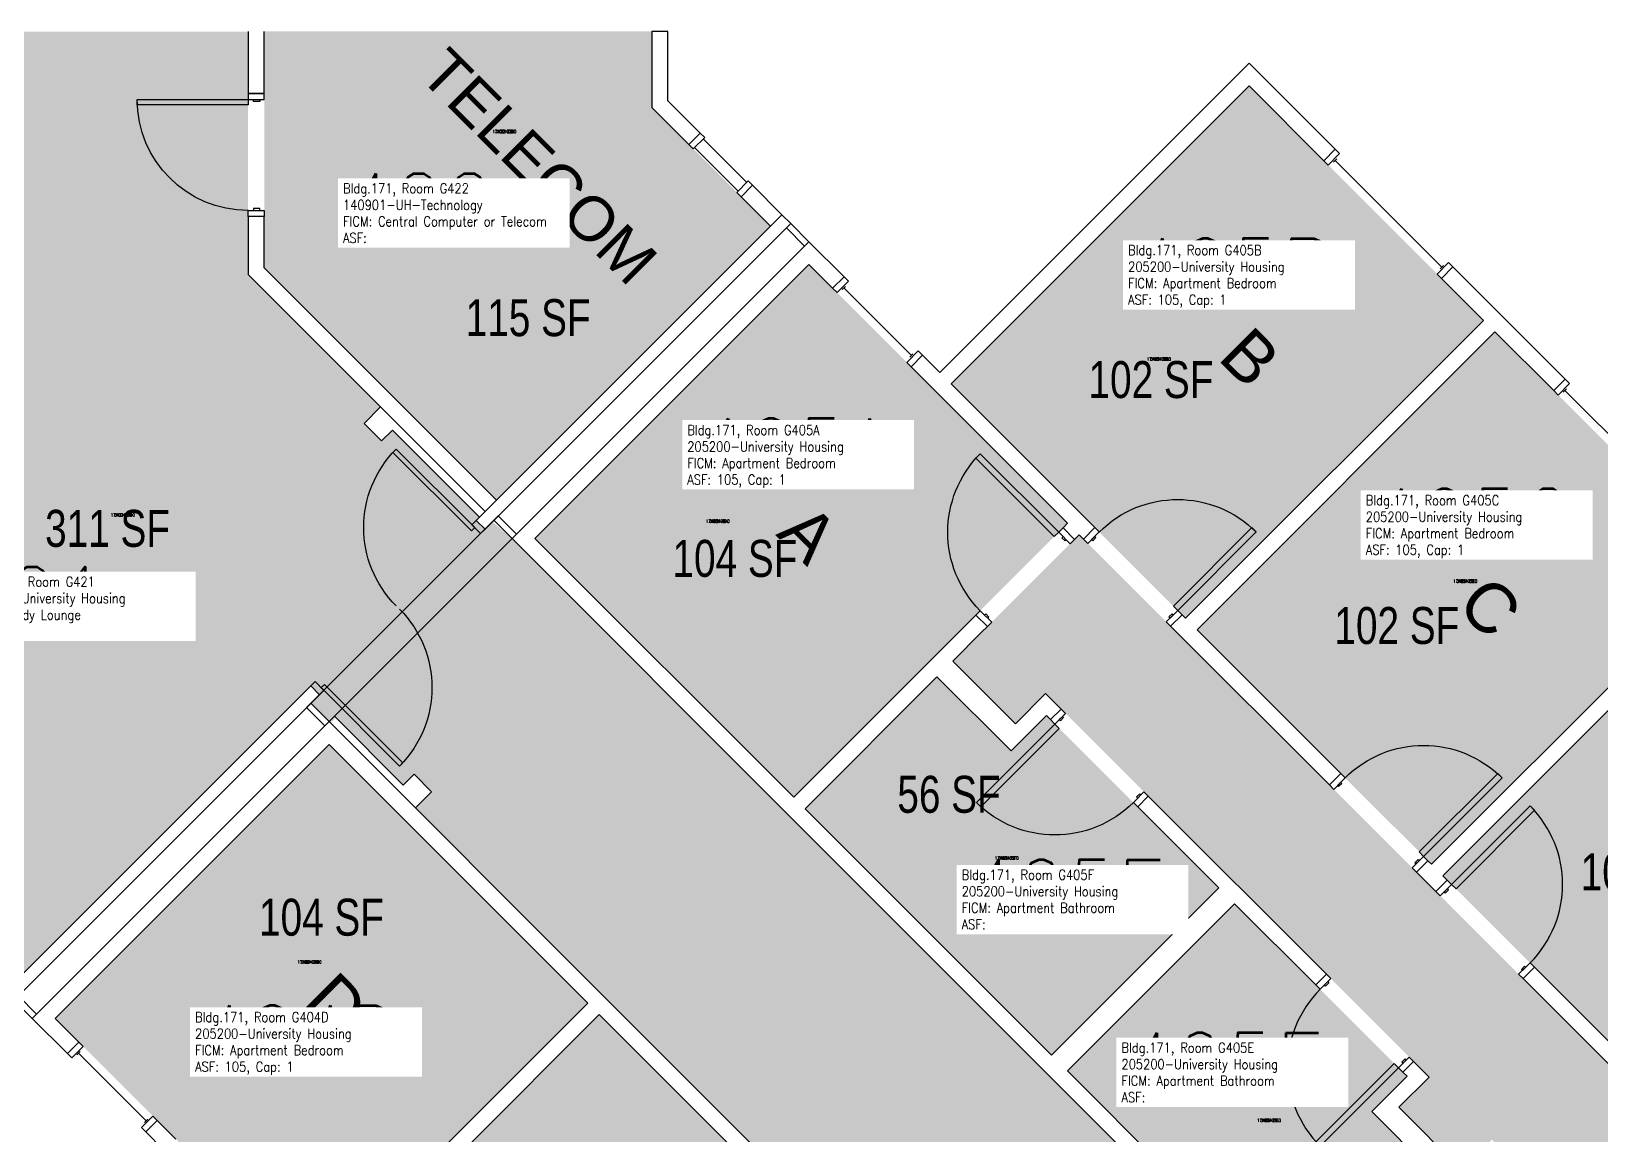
# Model space of a CAD drawing. Header units: inches. Extents: x 1062 to 4030, y -1482 to 1605.
# Drawn here: x 1331 to 1840, y -295 to 63 of the extents above; entities that cross this region are included whole.
import ezdxf
from ezdxf.enums import TextEntityAlignment as Align

# ---------------------------------------------------------------- set-up
doc = ezdxf.new("R2010")
doc.units = ezdxf.units.IN
doc.header["$LTSCALE"] = 192
doc.header["$MEASUREMENT"] = 0
for name, color, linetype in [('A-AREA-IDEN', 1, 'Continuous'), ('A-DOOR', 2, 'Continuous'), ('A-GLAZ', 1, 'Continuous'), ('A-IDEN-RNUM', 7, 'Continuous'), ('A-IDEN-SNUM', 4, 'Continuous'), ('A-IDEN-VNUM', 4, 'Continuous'), ('A-WALL', 5, 'Continuous'), ('AREA-TEXT', 3, 'Continuous'), ('Rooms-Category-Color', 7, 'Continuous'), ('Rooms-College-Color', 7, 'Continuous'), ('Rooms-Department-Color', 7, 'Continuous'), ('Rooms-Division-Color', 7, 'Continuous'), ('Rooms-Information', 7, 'Continuous')]:
    doc.layers.add(name, color=color, linetype=linetype)
doc.styles.add('AREA', font='arial.ttf', dxfattribs={"width": 0.75, "height": 12})
doc.styles.add('Dimstyle', font='arial.ttf')
doc.styles.add('ROOMSNUMBER', font='txt.shx', dxfattribs={"height": 0.03})
doc.styles.add('ROOMVNUMBER', font='simplex.shx', dxfattribs={"width": 0.85})
doc.styles.get("Standard").update_dxf_attribs({"font": 'arial.ttf'})

msp = doc.modelspace()

# ---------------------------------------------------------------- hatches: boundary and pattern name
h = msp.add_hatch()
h.set_pattern_fill('ANSI31', color=256, angle=-45, style=0)
h.set_pattern_definition([(9e-12, (1905.23926, 400.304), (-2e-14, 0.125), [])])
h.paths.add_polyline_path([(1726.71, -247), (1768.24, -288.53), (1761.73, -295.04), (1720.2, -253.51)], flags=9)
at = {"layer": 'Rooms-Category-Color', "true_color": 0x728ef3}
for points in [[(1324.02, 62.57), (1401.06, 62.57), (1401.06, -16.3), (1444.04, -59.28), (1438.73, -64.58), (1444.39, -70.24), (1447.93, -66.7), (1476.21, -94.99), (1475.15, -96.05), (1477.98, -98.88), (1480.03, -96.81), (1480.33, -96.51), (1486.73, -101.97), (1514.75, -129.99), (1460.61, -184.13), (1454.95, -178.47), (1451.42, -182.01), (1429.5, -160.09), (1427.77, -161.81), (1427.33, -161.37), (1421.41, -155.45), (1424.24, -152.62), (1421.41, -149.79), (1325.95, -245.25), (1205.96, -125.26), (1324.02, -7.2)], [(1802, -31.16), (1725.9, 44.94), (1629.2, -51.76), (1705.32, -127.86), (1801.7, -31.48)], [(1494.15, -101.97), (1583.06, -13.04), (1667.03, -97.01), (1578.11, -185.93)], [(1805.71, -34.87), (1881.82, -110.98), (1785.14, -207.67), (1709.02, -131.57), (1805.41, -35.2)], [(2046.58, -305.44), (1950.77, -209.63), (1865.21, -295.19), (1670.75, -100.73), (1629.74, -141.75), (1650.07, -162.07), (1659.88, -152.26), (1784.36, -276.74), (1774.54, -286.55), (1794.87, -306.88), (1804.69, -297.07), (1827.1, -319.48), (1817.47, -329.12), (1813.75, -325.4), (1818.26, -320.9), (1803.27, -305.91), (1768.36, -340.82), (1783.35, -355.81), (1789.71, -349.45), (1793.42, -353.16), (1787.06, -359.52), (1830.28, -402.74), (1894.28, -338.75), (1943.87, -388.35), (1954.22, -378.01), (1964.11, -387.91)], [(1885.53, -114.69), (1961.9, -191.06), (1865.2, -287.75), (1788.83, -211.39), (1885.23, -115.01)], [(1660.15, -159.42), (1716.1, -215.38), (1661.83, -269.65), (1581.84, -189.65), (1624.61, -146.86), (1648.65, -170.9)], [(1427.34, -168.8), (1338.41, -257.71), (1422.38, -341.68), (1511.3, -252.76)], [(1666.96, -274.78), (1746.96, -354.78), (1789.74, -312), (1765.7, -287.95), (1777.19, -276.46), (1721.23, -220.5)], [(1484.79, -334.79), (1540.75, -390.75), (1595.02, -336.48), (1515.02, -256.48), (1472.23, -299.25), (1496.28, -323.3)]]:
    msp.add_hatch(color=171, dxfattribs=at).paths.add_polyline_path(points)
at = {"layer": 'Rooms-Category-Color', "true_color": 0xe3c5e1}
msp.add_hatch(color=254, dxfattribs=at).paths.add_polyline_path([(1406.31, 62.63), (1406.31, -14.13), (1481.69, -89.51), (1570.61, -0.59), (1532.06, 37.96), (1532.06, 62.63)])
at = {"layer": 'Rooms-Category-Color', "true_color": 0xadadad}
msp.add_hatch(color=253, dxfattribs=at).paths.add_polyline_path([(1455.35, -189.39), (1460.61, -184.13), (1514.75, -129.99), (1746.97, -362.21), (1764.65, -344.53), (1822.86, -402.74), (1805.18, -420.42), (1892.5, -507.74), (1910.18, -490.06), (1951.98, -531.87), (1934.31, -549.55), (2432.22, -1047.46), (2389.79, -1089.89), (2369.99, -1070.09), (2352.98, -1087.11), (2346.3, -1080.38), (1874.91, -608.94), (1857.23, -626.62), (1815.42, -584.81), (1833.1, -567.14), (1745.78, -479.82), (1728.1, -497.5), (1669.89, -439.28), (1687.57, -421.61)])
at = {"layer": 'Rooms-College-Color', "true_color": 0xadadad}
for points in [[(1324.02, 62.57), (1401.06, 62.57), (1401.06, -16.3), (1444.04, -59.28), (1438.73, -64.58), (1444.39, -70.24), (1447.93, -66.7), (1476.21, -94.99), (1475.15, -96.05), (1477.98, -98.88), (1480.03, -96.81), (1480.33, -96.51), (1486.73, -101.97), (1514.75, -129.99), (1460.61, -184.13), (1454.95, -178.47), (1451.42, -182.01), (1429.5, -160.09), (1427.77, -161.81), (1427.33, -161.37), (1421.41, -155.45), (1424.24, -152.62), (1421.41, -149.79), (1325.95, -245.25), (1205.96, -125.26), (1324.02, -7.2)], [(1406.31, 62.63), (1406.31, -14.13), (1481.69, -89.51), (1570.61, -0.59), (1532.06, 37.96), (1532.06, 62.63)], [(1802, -31.16), (1725.9, 44.94), (1629.2, -51.76), (1705.32, -127.86), (1801.7, -31.48)], [(1494.15, -101.97), (1583.06, -13.04), (1667.03, -97.01), (1578.11, -185.93)], [(1805.71, -34.87), (1881.82, -110.98), (1785.14, -207.67), (1709.02, -131.57), (1805.41, -35.2)], [(2046.58, -305.44), (1950.77, -209.63), (1865.21, -295.19), (1670.75, -100.73), (1629.74, -141.75), (1650.07, -162.07), (1659.88, -152.26), (1784.36, -276.74), (1774.54, -286.55), (1794.87, -306.88), (1804.69, -297.07), (1827.1, -319.48), (1817.47, -329.12), (1813.75, -325.4), (1818.26, -320.9), (1803.27, -305.91), (1768.36, -340.82), (1783.35, -355.81), (1789.71, -349.45), (1793.42, -353.16), (1787.06, -359.52), (1830.28, -402.74), (1894.28, -338.75), (1943.87, -388.35), (1954.22, -378.01), (1964.11, -387.91)], [(1885.53, -114.69), (1961.9, -191.06), (1865.2, -287.75), (1788.83, -211.39), (1885.23, -115.01)], [(1455.35, -189.39), (1460.61, -184.13), (1514.75, -129.99), (1746.97, -362.21), (1764.65, -344.53), (1822.86, -402.74), (1805.18, -420.42), (1892.5, -507.74), (1910.18, -490.06), (1951.98, -531.87), (1934.31, -549.55), (2432.22, -1047.46), (2389.79, -1089.89), (2369.99, -1070.09), (2352.98, -1087.11), (2346.3, -1080.38), (1874.91, -608.94), (1857.23, -626.62), (1815.42, -584.81), (1833.1, -567.14), (1745.78, -479.82), (1728.1, -497.5), (1669.89, -439.28), (1687.57, -421.61)], [(1660.15, -159.42), (1716.1, -215.38), (1661.83, -269.65), (1581.84, -189.65), (1624.61, -146.86), (1648.65, -170.9)], [(1427.34, -168.8), (1338.41, -257.71), (1422.38, -341.68), (1511.3, -252.76)], [(1666.96, -274.78), (1746.96, -354.78), (1789.74, -312), (1765.7, -287.95), (1777.19, -276.46), (1721.23, -220.5)], [(1484.79, -334.79), (1540.75, -390.75), (1595.02, -336.48), (1515.02, -256.48), (1472.23, -299.25), (1496.28, -323.3)]]:
    msp.add_hatch(color=253, dxfattribs=at).paths.add_polyline_path(points)
at = {"layer": 'Rooms-Department-Color', "true_color": 0x604aed}
for points in [[(1324.02, 62.57), (1401.06, 62.57), (1401.06, -16.3), (1444.04, -59.28), (1438.73, -64.58), (1444.39, -70.24), (1447.93, -66.7), (1476.21, -94.99), (1475.15, -96.05), (1477.98, -98.88), (1480.03, -96.81), (1480.33, -96.51), (1486.73, -101.97), (1514.75, -129.99), (1460.61, -184.13), (1454.95, -178.47), (1451.42, -182.01), (1429.5, -160.09), (1427.77, -161.81), (1427.33, -161.37), (1421.41, -155.45), (1424.24, -152.62), (1421.41, -149.79), (1325.95, -245.25), (1205.96, -125.26), (1324.02, -7.2)], [(1406.31, 62.63), (1406.31, -14.13), (1481.69, -89.51), (1570.61, -0.59), (1532.06, 37.96), (1532.06, 62.63)], [(1802, -31.16), (1725.9, 44.94), (1629.2, -51.76), (1705.32, -127.86), (1801.7, -31.48)], [(1494.15, -101.97), (1583.06, -13.04), (1667.03, -97.01), (1578.11, -185.93)], [(1805.71, -34.87), (1881.82, -110.98), (1785.14, -207.67), (1709.02, -131.57), (1805.41, -35.2)], [(2046.58, -305.44), (1950.77, -209.63), (1865.21, -295.19), (1670.75, -100.73), (1629.74, -141.75), (1650.07, -162.07), (1659.88, -152.26), (1784.36, -276.74), (1774.54, -286.55), (1794.87, -306.88), (1804.69, -297.07), (1827.1, -319.48), (1817.47, -329.12), (1813.75, -325.4), (1818.26, -320.9), (1803.27, -305.91), (1768.36, -340.82), (1783.35, -355.81), (1789.71, -349.45), (1793.42, -353.16), (1787.06, -359.52), (1830.28, -402.74), (1894.28, -338.75), (1943.87, -388.35), (1954.22, -378.01), (1964.11, -387.91)], [(1885.53, -114.69), (1961.9, -191.06), (1865.2, -287.75), (1788.83, -211.39), (1885.23, -115.01)], [(1660.15, -159.42), (1716.1, -215.38), (1661.83, -269.65), (1581.84, -189.65), (1624.61, -146.86), (1648.65, -170.9)], [(1427.34, -168.8), (1338.41, -257.71), (1422.38, -341.68), (1511.3, -252.76)], [(1666.96, -274.78), (1746.96, -354.78), (1789.74, -312), (1765.7, -287.95), (1777.19, -276.46), (1721.23, -220.5)], [(1484.79, -334.79), (1540.75, -390.75), (1595.02, -336.48), (1515.02, -256.48), (1472.23, -299.25), (1496.28, -323.3)]]:
    msp.add_hatch(color=173, dxfattribs=at).paths.add_polyline_path(points)
at = {"layer": 'Rooms-Department-Color', "true_color": 0xacacac}
msp.add_hatch(color=253, dxfattribs=at).paths.add_polyline_path([(1455.35, -189.39), (1460.61, -184.13), (1514.75, -129.99), (1746.97, -362.21), (1764.65, -344.53), (1822.86, -402.74), (1805.18, -420.42), (1892.5, -507.74), (1910.18, -490.06), (1951.98, -531.87), (1934.31, -549.55), (2432.22, -1047.46), (2389.79, -1089.89), (2369.99, -1070.09), (2352.98, -1087.11), (2346.3, -1080.38), (1874.91, -608.94), (1857.23, -626.62), (1815.42, -584.81), (1833.1, -567.14), (1745.78, -479.82), (1728.1, -497.5), (1669.89, -439.28), (1687.57, -421.61)])
at = {"layer": 'Rooms-Division-Color', "true_color": 0x604aed}
for points in [[(1324.02, 62.57), (1401.06, 62.57), (1401.06, -16.3), (1444.04, -59.28), (1438.73, -64.58), (1444.39, -70.24), (1447.93, -66.7), (1476.21, -94.99), (1475.15, -96.05), (1477.98, -98.88), (1480.03, -96.81), (1480.33, -96.51), (1486.73, -101.97), (1514.75, -129.99), (1460.61, -184.13), (1454.95, -178.47), (1451.42, -182.01), (1429.5, -160.09), (1427.77, -161.81), (1427.33, -161.37), (1421.41, -155.45), (1424.24, -152.62), (1421.41, -149.79), (1325.95, -245.25), (1205.96, -125.26), (1324.02, -7.2)], [(1406.31, 62.63), (1406.31, -14.13), (1481.69, -89.51), (1570.61, -0.59), (1532.06, 37.96), (1532.06, 62.63)], [(1802, -31.16), (1725.9, 44.94), (1629.2, -51.76), (1705.32, -127.86), (1801.7, -31.48)], [(1494.15, -101.97), (1583.06, -13.04), (1667.03, -97.01), (1578.11, -185.93)], [(1805.71, -34.87), (1881.82, -110.98), (1785.14, -207.67), (1709.02, -131.57), (1805.41, -35.2)], [(2046.58, -305.44), (1950.77, -209.63), (1865.21, -295.19), (1670.75, -100.73), (1629.74, -141.75), (1650.07, -162.07), (1659.88, -152.26), (1784.36, -276.74), (1774.54, -286.55), (1794.87, -306.88), (1804.69, -297.07), (1827.1, -319.48), (1817.47, -329.12), (1813.75, -325.4), (1818.26, -320.9), (1803.27, -305.91), (1768.36, -340.82), (1783.35, -355.81), (1789.71, -349.45), (1793.42, -353.16), (1787.06, -359.52), (1830.28, -402.74), (1894.28, -338.75), (1943.87, -388.35), (1954.22, -378.01), (1964.11, -387.91)], [(1885.53, -114.69), (1961.9, -191.06), (1865.2, -287.75), (1788.83, -211.39), (1885.23, -115.01)], [(1660.15, -159.42), (1716.1, -215.38), (1661.83, -269.65), (1581.84, -189.65), (1624.61, -146.86), (1648.65, -170.9)], [(1427.34, -168.8), (1338.41, -257.71), (1422.38, -341.68), (1511.3, -252.76)], [(1666.96, -274.78), (1746.96, -354.78), (1789.74, -312), (1765.7, -287.95), (1777.19, -276.46), (1721.23, -220.5)], [(1484.79, -334.79), (1540.75, -390.75), (1595.02, -336.48), (1515.02, -256.48), (1472.23, -299.25), (1496.28, -323.3)]]:
    msp.add_hatch(color=173, dxfattribs=at).paths.add_polyline_path(points)
at = {"layer": 'Rooms-Division-Color', "true_color": 0xadadad}
msp.add_hatch(color=253, dxfattribs=at).paths.add_polyline_path([(1455.35, -189.39), (1460.61, -184.13), (1514.75, -129.99), (1746.97, -362.21), (1764.65, -344.53), (1822.86, -402.74), (1805.18, -420.42), (1892.5, -507.74), (1910.18, -490.06), (1951.98, -531.87), (1934.31, -549.55), (2432.22, -1047.46), (2389.79, -1089.89), (2369.99, -1070.09), (2352.98, -1087.11), (2346.3, -1080.38), (1874.91, -608.94), (1857.23, -626.62), (1815.42, -584.81), (1833.1, -567.14), (1745.78, -479.82), (1728.1, -497.5), (1669.89, -439.28), (1687.57, -421.61)])

# ---------------------------------------------------------------- linework, layer by layer
at = {"layer": 'A-DOOR'}
for points in [[(1406.31, 40.51), (1406.31, 42.51), (1401.06, 42.51), (1401.06, 40.51)], [(1401.06, 40.51), (1401.06, 38.76), (1365.06, 38.76), (1365.06, 40.51)], [(1404.81, 40.51), (1404.81, 39.89), (1402.81, 39.89), (1402.81, 40.51)], [(1404.81, 4.51), (1404.81, 5.14), (1402.81, 5.14), (1402.81, 4.51)], [(1406.31, 4.51), (1406.31, 2.51), (1401.06, 2.51), (1401.06, 4.51)], [(1474.58, -98.39), (1473.52, -99.45), (1448.06, -74), (1449.12, -72.94)], [(1664.13, -99.94), (1662.71, -101.35), (1637.26, -75.9), (1638.67, -74.48)], [(1425.92, -162.78), (1488.14, -100.56), (1482.22, -94.64), (1420, -156.86)], [(1476.52, -100.34), (1477.94, -98.92), (1475.11, -96.09), (1473.69, -97.51)], [(1667.84, -103.65), (1669.25, -102.24), (1665.54, -98.52), (1664.13, -99.94)], [(1666.6, -102.41), (1666.25, -102.77), (1665.19, -101.71), (1665.54, -101.35)], [(1673.58, -103.56), (1672.17, -102.15), (1675.88, -98.44), (1677.3, -99.85)], [(1674.82, -102.33), (1675.17, -102.68), (1676.23, -101.62), (1675.88, -101.26)], [(1702.75, -125.31), (1701.34, -123.89), (1726.79, -98.44), (1728.21, -99.85)], [(1642.38, -129.11), (1640.97, -130.52), (1637.26, -126.81), (1638.67, -125.39)], [(1641.15, -127.87), (1641.5, -127.51), (1640.44, -126.45), (1640.08, -126.81)], [(1699.04, -129.02), (1700.45, -130.43), (1704.17, -126.72), (1702.75, -125.31)], [(1700.28, -127.78), (1699.92, -127.43), (1700.98, -126.37), (1701.34, -126.72)], [(1425.61, -151.25), (1424.2, -152.66), (1421.37, -149.83), (1422.78, -148.42)], [(1424.73, -150.36), (1425.79, -149.3), (1451.24, -174.76), (1450.18, -175.82)], [(1666.35, -158.73), (1664.93, -157.31), (1661.49, -160.76), (1662.9, -162.18)], [(1662.9, -162.18), (1664.31, -163.59), (1638.86, -189.05), (1637.44, -187.63)], [(1665.37, -159.7), (1665.73, -160.05), (1664.67, -161.12), (1664.31, -160.76)], [(1753.4, -183.38), (1751.98, -181.96), (1755.7, -178.25), (1757.11, -179.67)], [(1782.57, -205.12), (1781.15, -203.71), (1806.61, -178.25), (1808.02, -179.67)], [(1754.63, -182.14), (1754.99, -182.49), (1756.05, -181.43), (1755.7, -181.08)], [(1691.8, -184.18), (1693.22, -185.6), (1689.77, -189.05), (1688.36, -187.63)], [(1690.83, -185.16), (1690.48, -184.8), (1689.42, -185.86), (1689.77, -186.22)], [(1791.67, -214.22), (1793.08, -215.64), (1818.54, -190.18), (1817.13, -188.77)], [(1778.85, -208.83), (1780.27, -210.25), (1783.98, -206.54), (1782.57, -205.12)], [(1780.09, -207.6), (1779.74, -207.24), (1780.8, -206.18), (1781.15, -206.54)], [(1787.96, -217.94), (1786.54, -216.52), (1790.26, -212.81), (1791.67, -214.22)], [(1789.19, -216.7), (1789.55, -217.05), (1790.61, -215.99), (1790.26, -215.64)], [(1752.44, -244.82), (1751.02, -243.4), (1747.58, -246.85), (1748.99, -248.27)], [(1813.41, -243.39), (1814.83, -244.81), (1818.54, -241.09), (1817.13, -239.68)], [(1814.65, -242.16), (1814.3, -241.8), (1815.36, -240.74), (1815.71, -241.09)], [(1751.46, -245.79), (1751.82, -246.14), (1750.76, -247.21), (1750.4, -246.85)], [(1774.45, -273.72), (1773.03, -272.31), (1747.58, -297.76), (1748.99, -299.18)], [(1777.89, -270.27), (1779.31, -271.69), (1775.86, -275.14), (1774.45, -273.72)], [(1776.92, -271.25), (1776.57, -270.89), (1775.51, -271.95), (1775.86, -272.31)]]:
    msp.add_lwpolyline(points, close=True, dxfattribs=at)
for points in [[(1583.07, -5.63), (1577.15, 0.29), (1577.15, 0.29), (1575.74, -1.12), (1581.66, -7.04), (1583.07, -5.63)], [(1488.14, -100.56), (1482.22, -94.64), (1482.22, -94.64), (1480.81, -96.05), (1486.73, -101.97), (1488.14, -100.56)], [(1427.33, -161.37), (1421.41, -155.45), (1421.41, -155.45), (1420, -156.86), (1425.92, -162.78), (1427.33, -161.37)], [(1332.4, -256.3), (1326.48, -250.38), (1326.48, -250.38), (1325.07, -251.79), (1330.99, -257.71), (1332.4, -256.3)]]:
    msp.add_lwpolyline(points, dxfattribs=at)
at = {"layer": 'A-DOOR', "extrusion": (0, 0, -1)}
for centre, start, end in [((-1401.06, 40.51), 270, 360), ((-1474.58, -98.39), 315, 45), ((-1664.13, -99.94), 315, 45), ((-1702.75, -125.31), 45, 135), ((-1424.73, -150.36), 135, 225), ((-1782.57, -205.12), 45, 135), ((-1662.9, -162.18), 225, 315)]:
    msp.add_arc(centre, 36, start, end, dxfattribs=at)
at = {"layer": 'A-DOOR'}
for centre, start, end in [((1791.67, -214.22), 315, 45), ((1774.45, -273.72), 135, 225)]:
    msp.add_arc(centre, 36, start, end, dxfattribs=at)
at = {"layer": 'A-GLAZ'}
for p, q in [((1562.93, 13.63), (1548.78, 27.78)), ((1560.1, 10.81), (1545.96, 24.95)), ((1753.29, 20.2), (1754.35, 21.26)), ((1788.47, -13.92), (1753.82, 20.73)), ((1787.94, -14.45), (1789, -13.39)), ((1593.86, -21.19), (1594.92, -20.13)), ((1616.31, -42.58), (1594.39, -20.66)), ((1615.78, -43.11), (1616.84, -42.05)), ((1827.91, -54.42), (1828.97, -53.36)), ((1863.09, -88.54), (1828.44, -53.89)), ((1346.55, -268.5), (1345.49, -269.56)), ((1367.94, -290.95), (1346.02, -269.03)), ((1368.47, -290.42), (1367.41, -291.48))]:
    msp.add_line(p, q, dxfattribs=at)
for points in [[(1549.23, 28.22), (1547.81, 29.63), (1544.1, 25.92), (1545.51, 24.51)], [(1755.32, 22.94), (1753.91, 24.35), (1750.2, 20.64), (1751.61, 19.23)], [(1563.37, 14.08), (1564.78, 12.66), (1561.07, 8.95), (1559.66, 10.36)], [(1790.68, -12.42), (1792.09, -13.83), (1788.38, -17.54), (1786.97, -16.13)], [(1595.89, -18.45), (1594.48, -17.04), (1590.77, -20.75), (1592.18, -22.16)], [(1618.52, -41.08), (1619.94, -42.49), (1616.22, -46.2), (1614.81, -44.79)], [(1829.94, -51.68), (1828.53, -50.26), (1824.82, -53.98), (1826.23, -55.39)], [(1343.81, -270.53), (1342.4, -269.12), (1346.11, -265.41), (1347.52, -266.82)], [(1366.44, -293.16), (1367.85, -294.57), (1371.56, -290.86), (1370.15, -289.45)]]:
    msp.add_lwpolyline(points, close=True, dxfattribs=at)
at = {"layer": 'A-WALL'}
for p, q in [((1401.06, 62.62), (1401.06, 42.51)), ((1406.31, 42.51), (1406.31, 62.62)), ((1537.31, 62.62), (1532.06, 62.62)), ((1532.06, 62.62), (1532.06, 37.96)), ((1537.31, 40.13), (1537.31, 62.62)), ((1725.91, 52.35), (1625.5, -48.05)), ((1753.91, 24.35), (1725.91, 52.35)), ((1401.06, 42.51), (1406.31, 42.51)), ((1629.21, -51.77), (1725.91, 44.93)), ((1725.91, 44.93), (1750.2, 20.64)), ((1532.06, 37.96), (1544.1, 25.92)), ((1547.81, 29.63), (1537.31, 40.13)), ((1544.1, 25.92), (1547.81, 29.63)), ((1750.2, 20.64), (1753.91, 24.35)), ((1564.78, 12.66), (1561.07, 8.95)), ((1574.32, 3.12), (1564.78, 12.66)), ((1561.07, 8.95), (1570.61, -0.59)), ((1406.31, 2.51), (1401.06, 2.51)), ((1401.06, 2.51), (1401.06, -16.31)), ((1406.31, -14.13), (1406.31, 2.51)), ((1574.32, 3.12), (1475.11, -96.09)), ((1477.94, -98.92), (1577.15, 0.29)), ((1570.61, -0.59), (1574.32, 3.12)), ((1577.15, 0.29), (1574.32, 3.12)), ((1583.07, -5.63), (1486.73, -101.97)), ((1594.48, -17.04), (1583.07, -5.63)), ((1481.69, -89.51), (1406.31, -14.13)), ((1494.15, -101.97), (1583.07, -13.05)), ((1583.07, -13.05), (1590.77, -20.75)), ((1792.09, -13.83), (1788.38, -17.54)), ((1828.53, -50.26), (1792.09, -13.83)), ((1401.06, -16.31), (1477.98, -93.22)), ((1590.77, -20.75), (1594.48, -17.04)), ((1788.38, -17.54), (1802.01, -31.17)), ((1802.01, -31.17), (1705.31, -127.87)), ((1709.03, -131.58), (1805.72, -34.88)), ((1805.72, -34.88), (1824.82, -53.98)), ((1619.94, -42.49), (1616.22, -46.2)), ((1625.5, -48.05), (1619.94, -42.49)), ((1616.22, -46.2), (1622.23, -52.21)), ((1824.82, -53.98), (1828.53, -50.26)), ((1622.23, -52.21), (1667.04, -97.02)), ((1675.88, -98.44), (1629.21, -51.77)), ((1477.98, -93.22), (1481.69, -89.51)), ((1475.11, -96.09), (1477.94, -98.92)), ((1667.04, -97.02), (1665.54, -98.52)), ((1665.54, -98.52), (1669.25, -102.24)), ((1669.25, -102.24), (1670.75, -100.73)), ((1670.75, -100.73), (1672.17, -102.15)), ((1672.17, -102.15), (1675.88, -98.44)), ((1486.73, -101.97), (1577.68, -192.92)), ((1578.12, -185.94), (1494.15, -101.97)), ((1881.83, -110.99), (1785.13, -207.68)), ((1788.84, -211.4), (1885.54, -114.7)), ((1637.26, -126.81), (1635.4, -128.66)), ((1640.97, -130.52), (1637.26, -126.81)), ((1704.17, -126.72), (1700.45, -130.43)), ((1705.31, -127.87), (1704.17, -126.72)), ((1635.4, -128.66), (1578.12, -185.94)), ((1629.74, -141.75), (1639.11, -132.38)), ((1639.11, -132.38), (1640.97, -130.52)), ((1700.45, -130.43), (1751.98, -181.96)), ((1755.7, -178.25), (1709.03, -131.58)), ((1650.07, -162.08), (1629.74, -141.75)), ((1581.84, -189.65), (1624.62, -146.87)), ((1624.62, -146.87), (1648.66, -170.91)), ((1421.37, -149.83), (1322.24, -248.96)), ((1325.07, -251.79), (1424.2, -152.66)), ((1424.2, -152.66), (1421.37, -149.83)), ((1659.88, -152.26), (1650.07, -162.08)), ((1664.93, -157.31), (1659.88, -152.26)), ((1661.49, -160.76), (1664.93, -157.31)), ((1330.99, -257.71), (1427.33, -161.37)), ((1427.33, -161.37), (1518.28, -252.32)), ((1648.66, -170.91), (1660.15, -159.42)), ((1660.15, -159.42), (1661.49, -160.76)), ((1427.33, -168.79), (1338.41, -257.71)), ((1511.3, -252.76), (1427.33, -168.79)), ((1751.98, -181.96), (1755.7, -178.25)), ((1693.22, -185.6), (1689.77, -189.05)), ((1751.02, -243.4), (1693.22, -185.6)), ((1577.68, -192.92), (1746.97, -362.21)), ((1661.84, -269.66), (1581.84, -189.65)), ((1689.77, -189.05), (1716.11, -215.39)), ((1783.98, -206.54), (1780.27, -210.25)), ((1785.13, -207.68), (1783.98, -206.54)), ((1780.27, -210.25), (1786.54, -216.52)), ((1786.54, -216.52), (1790.26, -212.81)), ((1790.26, -212.81), (1788.84, -211.4)), ((1716.11, -215.39), (1661.84, -269.66)), ((1666.97, -274.78), (1721.24, -220.51)), ((1721.24, -220.51), (1747.58, -246.85)), ((1747.58, -246.85), (1751.02, -243.4)), ((1818.54, -241.09), (1814.83, -244.81)), ((1865.21, -287.76), (1818.54, -241.09)), ((1814.83, -244.81), (1865.21, -295.19)), ((1454.03, -310.04), (1511.3, -252.76)), ((1518.28, -252.32), (1687.57, -421.61)), ((1342.4, -269.12), (1330.99, -257.71)), ((1338.41, -257.71), (1346.11, -265.41)), ((1515.01, -256.47), (1472.23, -299.25)), ((1595.02, -336.48), (1515.01, -256.47)), ((1346.11, -265.41), (1342.4, -269.12)), ((1746.97, -354.79), (1666.97, -274.78)), ((1779.31, -271.69), (1775.86, -275.14)), ((1784.36, -276.74), (1779.31, -271.69)), ((1777.2, -276.47), (1765.71, -287.96)), ((1774.55, -286.55), (1784.36, -276.74)), ((1775.86, -275.14), (1777.2, -276.47)), ((1765.71, -287.96), (1789.75, -312.01)), ((1794.87, -306.88), (1774.55, -286.55)), ((1367.85, -294.57), (1371.56, -290.86)), ((1373.42, -300.14), (1367.85, -294.57)), ((1371.56, -290.86), (1377.57, -296.87))]:
    msp.add_line(p, q, dxfattribs=at)
for points in [[(1444.04, -59.28), (1438.69, -64.63), (1444.35, -70.28), (1447.88, -66.75), (1476.17, -95.03), (1477.98, -93.22)], [(1455.35, -189.39), (1460.61, -184.13), (1454.95, -178.47), (1451.42, -182.01), (1429.06, -159.65), (1427.33, -161.37)]]:
    msp.add_lwpolyline(points, dxfattribs=at)

# ---------------------------------------------------------------- texts
at = {"layer": 'A-AREA-IDEN'}
msp.add_text('TELECOM', height=14.4, rotation=315, dxfattribs=at).set_placement((1490.37, 13.72), align=Align.CENTER)
at = {"layer": 'A-AREA-IDEN', "char_height": 16, "width": 1, "attachment_point": 1, "rotation": 314.9967, "style": 'Dimstyle'}
for s, insert in [('{\\C1;B}', (1726.67, -32.24)), ('{\\C1;A}', (1583.35, -89.47)), ('{\\C1;C}', (1804.1, -112.85)), ('{\\C1;D}', (1429.73, -241.62))]:
    msp.add_mtext(s, dxfattribs=dict(at, insert=insert))
at = {"layer": 'A-IDEN-RNUM', "style": 'ROOMSNUMBER', "width": 0.85}
for s, p in [('0422-00', (1484.2, 30.14)), ('0405-B0', (1696.64, -43.74)), ('0421-00', (1360.38, -94.35)), ('0405-A0', (1553.49, -96.33)), ('0405-C0', (1796.08, -115.8)), ('0405-F0', (1647.28, -205.69)), ('0404-D0', (1420.96, -239.41)), ('0405-E0', (1732.4, -290.82))]:
    msp.add_text(s, height=1, dxfattribs=at).set_placement(p, align=Align.MIDDLE_CENTER)
at = {"layer": 'A-IDEN-SNUM', "style": 'ROOMSNUMBER', "width": 0.85}
for s, p in [('1710G42200', (1484.2, 30.14)), ('1710G405B0', (1696.64, -43.74)), ('1710G42100', (1360.38, -94.35)), ('1710G405A0', (1553.49, -96.33)), ('1710G405C0', (1796.08, -115.8)), ('1710G405F0', (1647.28, -205.69)), ('1710G404D0', (1420.96, -239.41)), ('1710G405E0', (1732.4, -290.82))]:
    msp.add_text(s, height=1, dxfattribs=at).set_placement(p, align=Align.MIDDLE_CENTER)
at = {"layer": 'A-IDEN-VNUM', "style": 'ROOMVNUMBER', "width": 0.85}
for s, p in [('422', (1456.43, 5.24)), ('405B', (1720.34, -15.88)), ('405A', (1578.17, -74.27)), ('405C', (1797.94, -97.05)), ('421', (1330.94, -122.42)), ('405F', (1665.89, -217.54)), ('404D', (1417.53, -264.81)), ('405E', (1717.73, -273.65))]:
    msp.add_text(s, height=22.5, dxfattribs=at).set_placement(p, align=Align.MIDDLE_CENTER)
at = {"layer": 'AREA-TEXT', "style": 'AREA', "width": 0.75}
for s, p in [('115 SF', (1491.94, -30.29)), ('102 SF', (1694.07, -50.38)), ('311 SF', (1355.43, -98.67)), ('104 SF', (1559.05, -108.41)), ('102 SF', (1773.88, -130.2)), ('56 SF', (1628.53, -184.98)), ('103 SF', (1853.82, -210.15)), ('104 SF', (1424.86, -224.87))]:
    msp.add_text(s, height=12, dxfattribs=at).set_placement(p, align=Align.MIDDLE_CENTER)

# ---------------------------------------------------------------- next in the draw order: texts
at = {"layer": 'Rooms-Information', "char_height": 3.2143, "width": 72, "attachment_point": 7, "style": 'ROOMVNUMBER', "bg_fill": 3, "box_fill_scale": 1.5, "bg_fill_color": 256, "bg_fill_true_color": 13158600, "bg_fill_transparency": 0}
for s, insert in [('Bldg.171, Room G422^M^J140901-UH-Technology^M^JFICM: Central Computer or Telecom^M^JASF: ', (1431.84, -6.01)), ('Bldg.171, Room G405B^M^J205200-University Housing^M^JFICM: Apartment Bedroom^M^JASF: 105, Cap: 1', (1686.65, -27.13)), ('Bldg.171, Room G405A^M^J205200-University Housing^M^JFICM: Apartment Bedroom^M^JASF: 105, Cap: 1', (1543.57, -85.52)), ('Bldg.171, Room G405C^M^J205200-University Housing^M^JFICM: Apartment Bedroom^M^JASF: 105, Cap: 1', (1763.79, -108.3)), ('Bldg.171, Room G421^M^J205200-University Housing^M^JFICM: Study Lounge^M^JASF: ', (1310.45, -133.67)), ('Bldg.171, Room G405F^M^J205200-University Housing^M^JFICM: Apartment Bathroom^M^JASF: ', (1632.65, -228.79)), ('Bldg.171, Room G404D^M^J205200-University Housing^M^JFICM: Apartment Bedroom^M^JASF: 105, Cap: 1', (1383.84, -276.06)), ('Bldg.171, Room G405E^M^J205200-University Housing^M^JFICM: Apartment Bathroom^M^JASF: ', (1684.49, -284.9))]:
    msp.add_mtext(s, dxfattribs=dict(at, insert=insert))

doc.saveas('drawing.dxf')
